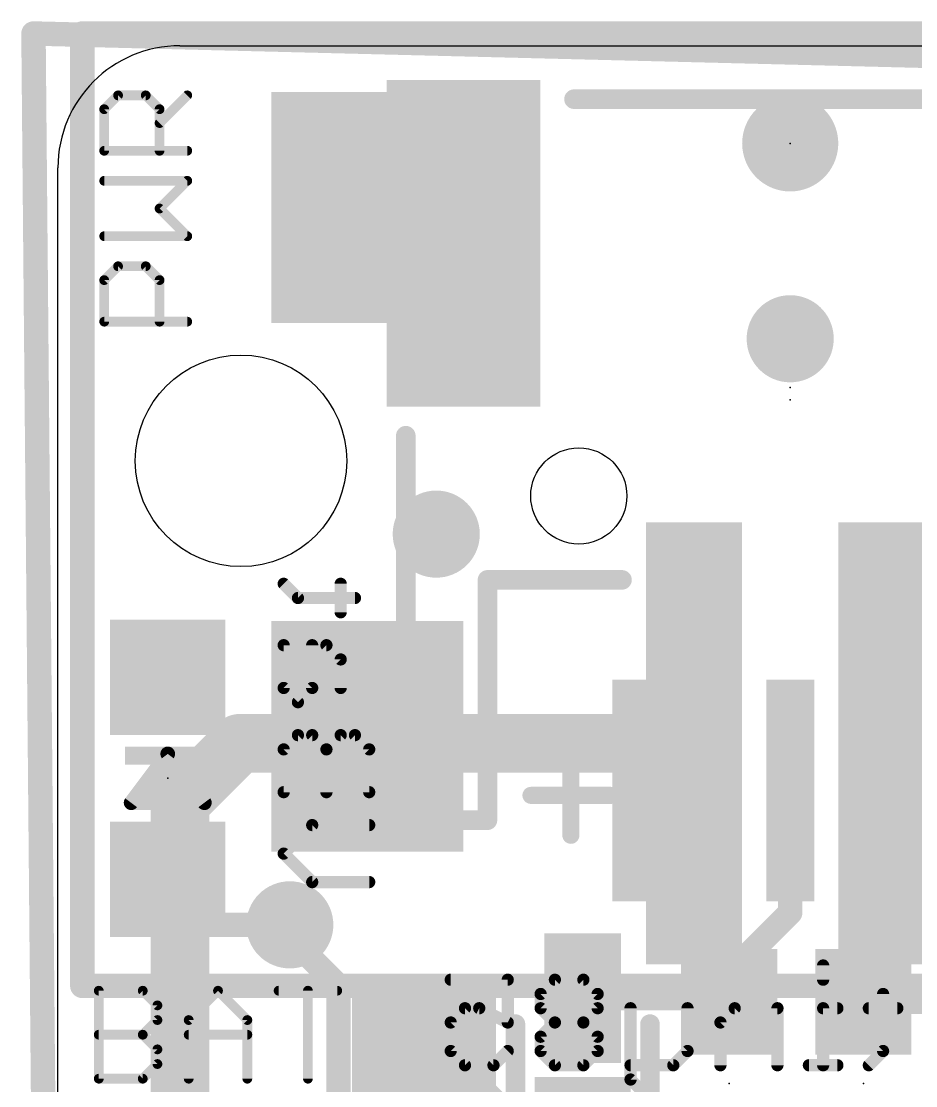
# Model space of a CAD drawing. Extents: x -8 to 7.7, y -14 to 16.
# Drawn here: x -8 to 1.31, y 4.93 to 16 of the extents above; entities that cross this region are included whole.
import ezdxf

# ---------------------------------------------------------------- set-up
doc = ezdxf.new("R2010")
doc.units = 0
for name, color, linetype in [('1', 12, 'CONTINUOUS'), ('16', 132, 'CONTINUOUS'), ('18', 110, 'CONTINUOUS'), ('20', 53, 'CONTINUOUS'), ('21', 40, 'CONTINUOUS'), ('22', 6, 'CONTINUOUS'), ('23', 53, 'CONTINUOUS'), ('24', 53, 'CONTINUOUS')]:
    doc.layers.add(name, color=color, linetype=linetype)

# ---------------------------------------------------------------- blocks, each defined once
blk = doc.blocks.new('RECT')
blk.add_solid([(-0.5, -0.5), (0.5, -0.5), (-0.5, 0.5), (0.5, 0.5)])
blk = doc.blocks.new('PIE')
at = {"const_width": 0.5}
blk.add_lwpolyline([(0, -0.25, 1), (0, 0.25, 1), (0, -0.25)], format="xyb", dxfattribs=at)
blk = doc.blocks.new('ROUNDV')
at = {"const_width": 0.5}
blk.add_lwpolyline([(0, -0.25, 1), (0, 0.25, 1), (0, -0.25)], format="xyb", dxfattribs=at)

msp = doc.modelspace()

# ---------------------------------------------------------------- linework, layer by layer
at = {"layer": '1'}
for points, const_width in [([(-7.366, 15.875), (-7.366, 5.969)], 0.254), ([(7.493, 15.875), (-7.366, 15.875)], 0.254), ([(0, 8.001), (0, 6.731)], 0.254), ([(0.8, 8.001), (0.889, 7.912)], 0.254), ([(0.889, 7.912), (0.762, 7.785)], 0.254), ([(0.762, 7.785), (0.762, 5.803)], 0.254), ([(-6.477, 7.078), (-6.003, 6.604)], 0.254), ([(0, 6.731), (-0.635, 6.096)], 0.254), ([(-6.003, 6.604), (-5.207, 6.604)], 0.254), ([(-0.635, 6.096), (-0.635, 5.803)], 0.254), ([(-7.366, 5.969), (7.493, 5.969)], 0.254), ([(-2.159, 5.842), (-0.674, 5.842)], 0.254), ([(-0.674, 5.842), (-0.635, 5.803)], 0.254), ([(0.762, 5.803), (2.159, 5.803)], 0.254), ([(-3.114, 4.699), (-3.81, 5.395)], 0.4064)]:
    msp.add_lwpolyline(points, dxfattribs=dict(at, const_width=const_width))
for points, const_width in [([(-7.3025, 15.875, 1), (-7.4295, 15.875)], 0.127), ([(-7.366, 15.9385, 1), (-7.366, 15.8115)], 0.127), ([(0.0635, 8.001, 1), (-0.0635, 8.001)], 0.127), ([(0.8449, 8.0459, 1), (0.7551, 7.9561)], 0.127), ([(0.9339, 7.8671, 1), (0.8441, 7.9569)], 0.127), ([(0.8441, 7.8671, 1), (0.9339, 7.9569)], 0.127), ([(0.8255, 7.785, 1), (0.6985, 7.785)], 0.127), ([(0.7171, 7.8299, 1), (0.8069, 7.7401)], 0.127), ([(-6.4321, 7.1229, 1), (-6.5219, 7.0331)], 0.127), ([(-0.0635, 6.731, 1), (0.0635, 6.731)], 0.127), ([(0.0449, 6.6861, 1), (-0.0449, 6.7759)], 0.127), ([(-6.003, 6.6675, 1), (-6.003, 6.5405)], 0.127), ([(-6.0479, 6.5591, 1), (-5.9581, 6.6489)], 0.127), ([(-5.207, 6.5405, 1), (-5.207, 6.6675)], 0.127), ([(-0.5715, 6.096, 1), (-0.6985, 6.096)], 0.127), ([(-0.6799, 6.1409, 1), (-0.5901, 6.0511)], 0.127), ([(-7.366, 6.0325, 1), (-7.366, 5.9055)], 0.127), ([(-7.4295, 5.969, 1), (-7.3025, 5.969)], 0.127), ([(-2.159, 5.9055, 1), (-2.159, 5.7785)], 0.127), ([(-0.6291, 5.8869, 1), (-0.7189, 5.7971)], 0.127), ([(-0.6799, 5.7581, 1), (-0.5901, 5.8479)], 0.127), ([(-0.674, 5.7785, 1), (-0.674, 5.9055)], 0.127), ([(0.762, 5.8665, 1), (0.762, 5.7395)], 0.127), ([(-0.6985, 5.803, 1), (-0.5715, 5.803)], 0.127), ([(0.6985, 5.803, 1), (0.8255, 5.803)], 0.127), ([(-3.7382, 5.4668, 1), (-3.8818, 5.3232)], 0.2032)]:
    msp.add_lwpolyline(points, format="xyb", dxfattribs=dict(at, const_width=const_width))
at = {"layer": '16'}
for points, const_width in [([(-7.874, 15.875), (-7.62, -12.192)], 0.254), ([(7.366, 15.494), (-7.874, 15.875)], 0.254), ([(-5.732, 8.492), (-6.35, 7.874)], 0.6096), ([(-1, 8.492), (-5.732, 8.492)], 0.6096), ([(-6.35, 7.874), (-6.35, 3.81)], 0.6096), ([(-5.207, 6.477), (-5.207, 6.604)], 0.254), ([(-4.699, 5.969), (-5.207, 6.477)], 0.254), ([(-4.699, -6.35), (-4.699, 5.969)], 0.254)]:
    msp.add_lwpolyline(points, dxfattribs=dict(at, const_width=const_width))
for points, const_width in [([(-7.8105, 15.8756, 1), (-7.9375, 15.8744)], 0.127), ([(-7.8724, 15.9385, 1), (-7.8756, 15.8115)], 0.127), ([(-5.732, 8.6444, 1), (-5.732, 8.3396)], 0.3048), ([(-5.6242, 8.3842, 1), (-5.8398, 8.5998)], 0.3048), ([(-1, 8.3396, 1), (-1, 8.6444)], 0.3048), ([(-6.4578, 7.9818, 1), (-6.2422, 7.7662)], 0.3048), ([(-6.1976, 7.874, 1), (-6.5024, 7.874)], 0.3048), ([(-5.1435, 6.604, 1), (-5.2705, 6.604)], 0.127), ([(-5.1621, 6.5219, 1), (-5.2519, 6.4321)], 0.127), ([(-5.2705, 6.477, 1), (-5.1435, 6.477)], 0.127), ([(-4.6355, 5.969, 1), (-4.7625, 5.969)], 0.127), ([(-4.7439, 5.9241, 1), (-4.6541, 6.0139)], 0.127)]:
    msp.add_lwpolyline(points, format="xyb", dxfattribs=dict(at, const_width=const_width))
at = {"layer": '20'}
for p, q in [((-6.35, 15.748), (6.35, 15.748)), ((-7.62, -12.192), (-7.62, 14.478))]:
    msp.add_line(p, q, dxfattribs=at)
for centre, radius in [((-5.715, 11.43), 1.1), ((-2.2, 11.065), 0.5)]:
    msp.add_circle(centre, radius, dxfattribs=at)
msp.add_arc((-6.35, 14.478), 1.27, 90, 180, dxfattribs=at)
at = {"layer": '21'}
for points, const_width in [([(-7.1381, 15.0875), (-6.9941, 15.2315)], 0.1016), ([(-6.9941, 15.2315), (-6.706, 15.2315)], 0.1016), ([(-6.706, 15.2315), (-6.5619, 15.0875)], 0.1016), ([(-6.5619, 14.9434), (-6.2738, 15.2315)], 0.1016), ([(-7.1381, 14.6553), (-7.1381, 15.0875)], 0.1016), ([(-6.5619, 15.0875), (-6.5619, 14.6553)], 0.1016), ([(-6.2738, 14.6553), (-7.1381, 14.6553)], 0.1016), ([(-6.2738, 14.3428), (-7.1381, 14.3428)], 0.1016), ([(-6.5619, 14.0547), (-6.2738, 14.3428)], 0.1016), ([(-6.2738, 13.7665), (-6.5619, 14.0547)], 0.1016), ([(-7.1381, 13.7665), (-6.2738, 13.7665)], 0.1016), ([(-7.1381, 13.31), (-6.9941, 13.454)], 0.1016), ([(-6.9941, 13.454), (-6.706, 13.454)], 0.1016), ([(-6.706, 13.454), (-6.5619, 13.31)], 0.1016), ([(-7.1381, 12.8778), (-7.1381, 13.31)], 0.1016), ([(-6.5619, 13.31), (-6.5619, 12.8778)], 0.1016), ([(-6.2738, 12.8778), (-7.1381, 12.8778)], 0.1016), ([(-6.477, 8.382), (-6.858, 7.874)], 0.1524), ([(-6.096, 7.874), (-6.477, 8.382)], 0.1524), ([(-6.5913, 8.2296), (-6.3627, 8.2296)], 0.1524), ([(-6.7056, 8.0772), (-6.2484, 8.0772)], 0.1524), ([(-6.8199, 7.9248), (-6.1341, 7.9248)], 0.1524), ([(-6.858, 7.874), (-6.096, 7.874)], 0.1524), ([(-7.1945, 5.0038), (-7.1945, 5.919)], 0.1016), ([(-7.1945, 5.919), (-6.7369, 5.919)], 0.1016), ([(-6.7369, 5.919), (-6.5844, 5.7664)], 0.1016), ([(-6.259, 5.6139), (-5.9539, 5.919)], 0.1016), ([(-5.9539, 5.919), (-5.6488, 5.6139)], 0.1016), ([(-5.3234, 5.919), (-4.7133, 5.919)], 0.1016), ([(-5.0184, 5.0038), (-5.0184, 5.919)], 0.1016), ([(-6.5844, 5.7664), (-6.5844, 5.6139)], 0.1016), ([(-6.5844, 5.6139), (-6.7369, 5.4614)], 0.1016), ([(-6.259, 5.0038), (-6.259, 5.6139)], 0.1016), ([(-5.6488, 5.6139), (-5.6488, 5.0038)], 0.1016), ([(-2.859, 3.572), (-2.859, 5.572)], 0.2032), ([(-1.459, 5.572), (-1.459, 3.572)], 0.2032), ([(-7.1945, 5.4614), (-6.7369, 5.4614)], 0.1016), ([(-6.7369, 5.4614), (-6.5844, 5.3089)], 0.1016), ([(-6.259, 5.4614), (-5.6488, 5.4614)], 0.1016), ([(-6.5844, 5.3089), (-6.5844, 5.1563)], 0.1016), ([(-6.5844, 5.1563), (-6.7369, 5.0038)], 0.1016), ([(-6.7369, 5.0038), (-7.1945, 5.0038)], 0.1016)]:
    msp.add_lwpolyline(points, dxfattribs=dict(at, const_width=const_width))
for points, const_width in [([(-6.9941, 15.2569, 1), (-6.9941, 15.2061)], 0.0508), ([(-6.9761, 15.2135, 1), (-7.012, 15.2495)], 0.0508), ([(-6.688, 15.2495, 1), (-6.7239, 15.2135)], 0.0508), ([(-6.706, 15.2061, 1), (-6.706, 15.2569)], 0.0508), ([(-6.2558, 15.2135, 1), (-6.2918, 15.2495)], 0.0508), ([(-7.1127, 15.0875, 1), (-7.1635, 15.0875)], 0.0508), ([(-7.1561, 15.1054, 1), (-7.1202, 15.0695)], 0.0508), ([(-6.5365, 15.0875, 1), (-6.5873, 15.0875)], 0.0508), ([(-6.5799, 15.0695, 1), (-6.544, 15.1054)], 0.0508), ([(-6.5799, 14.9614, 1), (-6.544, 14.9254)], 0.0508), ([(-7.1381, 14.6807, 1), (-7.1381, 14.6299)], 0.0508), ([(-7.1635, 14.6553, 1), (-7.1127, 14.6553)], 0.0508), ([(-6.5873, 14.6553, 1), (-6.5365, 14.6553)], 0.0508), ([(-6.2738, 14.6299, 1), (-6.2738, 14.6807)], 0.0508), ([(-7.1381, 14.3682, 1), (-7.1381, 14.3174)], 0.0508), ([(-6.2558, 14.3248, 1), (-6.2918, 14.3607)], 0.0508), ([(-6.2738, 14.3174, 1), (-6.2738, 14.3682)], 0.0508), ([(-6.544, 14.0726, 1), (-6.5799, 14.0367)], 0.0508), ([(-6.5799, 14.0726, 1), (-6.544, 14.0367)], 0.0508), ([(-7.1381, 13.7919, 1), (-7.1381, 13.7411)], 0.0508), ([(-6.2918, 13.7486, 1), (-6.2558, 13.7845)], 0.0508), ([(-6.2738, 13.7411, 1), (-6.2738, 13.7919)], 0.0508), ([(-6.9941, 13.4794, 1), (-6.9941, 13.4286)], 0.0508), ([(-6.9761, 13.4361, 1), (-7.012, 13.472)], 0.0508), ([(-6.688, 13.472, 1), (-6.7239, 13.4361)], 0.0508), ([(-6.706, 13.4286, 1), (-6.706, 13.4794)], 0.0508), ([(-7.1127, 13.31, 1), (-7.1635, 13.31)], 0.0508), ([(-7.1561, 13.3279, 1), (-7.1202, 13.292)], 0.0508), ([(-6.5365, 13.31, 1), (-6.5873, 13.31)], 0.0508), ([(-6.5799, 13.292, 1), (-6.544, 13.3279)], 0.0508), ([(-7.1381, 12.9032, 1), (-7.1381, 12.8524)], 0.0508), ([(-7.1635, 12.8778, 1), (-7.1127, 12.8778)], 0.0508), ([(-6.5873, 12.8778, 1), (-6.5365, 12.8778)], 0.0508), ([(-6.2738, 12.8524, 1), (-6.2738, 12.9032)], 0.0508), ([(-6.4465, 8.4049, 1), (-6.5075, 8.3591)], 0.0762), ([(-6.4465, 8.3591, 1), (-6.5075, 8.4049)], 0.0762), ([(-6.5913, 8.2677, 1), (-6.5913, 8.1915)], 0.0762), ([(-6.3627, 8.1915, 1), (-6.3627, 8.2677)], 0.0762), ([(-6.7056, 8.1153, 1), (-6.7056, 8.0391)], 0.0762), ([(-6.2484, 8.0391, 1), (-6.2484, 8.1153)], 0.0762), ([(-6.8199, 7.9629, 1), (-6.8199, 7.8867)], 0.0762), ([(-6.1341, 7.8867, 1), (-6.1341, 7.9629)], 0.0762), ([(-6.858, 7.9121, 1), (-6.858, 7.8359)], 0.0762), ([(-6.8885, 7.8969, 1), (-6.8275, 7.8511)], 0.0762), ([(-6.1265, 7.8511, 1), (-6.0655, 7.8969)], 0.0762), ([(-6.096, 7.8359, 1), (-6.096, 7.9121)], 0.0762), ([(-7.1691, 5.919, 1), (-7.2199, 5.919)], 0.0508), ([(-7.1945, 5.9444, 1), (-7.1945, 5.8936)], 0.0508), ([(-6.7189, 5.9369, 1), (-6.7548, 5.901)], 0.0508), ([(-6.7369, 5.8936, 1), (-6.7369, 5.9444)], 0.0508), ([(-5.9359, 5.9369, 1), (-5.9719, 5.901)], 0.0508), ([(-5.9359, 5.901, 1), (-5.9719, 5.9369)], 0.0508), ([(-5.3234, 5.9444, 1), (-5.3234, 5.8936)], 0.0508), ([(-4.993, 5.919, 1), (-5.0438, 5.919)], 0.0508), ([(-4.7133, 5.8936, 1), (-4.7133, 5.9444)], 0.0508), ([(-6.559, 5.7664, 1), (-6.6098, 5.7664)], 0.0508), ([(-6.6023, 5.7485, 1), (-6.5664, 5.7844)], 0.0508), ([(-6.5664, 5.596, 1), (-6.6023, 5.6319)], 0.0508), ([(-6.2336, 5.6139, 1), (-6.2844, 5.6139)], 0.0508), ([(-6.2769, 5.6319, 1), (-6.241, 5.596)], 0.0508), ([(-5.6234, 5.6139, 1), (-5.6742, 5.6139)], 0.0508), ([(-5.6668, 5.596, 1), (-5.6309, 5.6319)], 0.0508), ([(-2.8082, 5.572, 1), (-2.9098, 5.572)], 0.1016), ([(-1.4082, 5.572, 1), (-1.5098, 5.572)], 0.1016), ([(-6.6098, 5.6139, 1), (-6.559, 5.6139)], 0.0508), ([(-7.1945, 5.4868, 1), (-7.1945, 5.436)], 0.0508), ([(-6.7189, 5.4794, 1), (-6.7548, 5.4434)], 0.0508), ([(-6.7548, 5.4794, 1), (-6.7189, 5.4434)], 0.0508), ([(-6.7369, 5.436, 1), (-6.7369, 5.4868)], 0.0508), ([(-6.259, 5.4868, 1), (-6.259, 5.436)], 0.0508), ([(-5.6488, 5.436, 1), (-5.6488, 5.4868)], 0.0508), ([(-6.559, 5.3089, 1), (-6.6098, 5.3089)], 0.0508), ([(-6.6023, 5.2909, 1), (-6.5664, 5.3268)], 0.0508), ([(-6.5664, 5.1384, 1), (-6.6023, 5.1743)], 0.0508), ([(-6.6098, 5.1563, 1), (-6.559, 5.1563)], 0.0508), ([(-7.1945, 5.0292, 1), (-7.1945, 4.9784)], 0.0508), ([(-7.2199, 5.0038, 1), (-7.1691, 5.0038)], 0.0508), ([(-6.7548, 5.0218, 1), (-6.7189, 4.9858)], 0.0508), ([(-6.7369, 4.9784, 1), (-6.7369, 5.0292)], 0.0508), ([(-6.2844, 5.0038, 1), (-6.2336, 5.0038)], 0.0508), ([(-5.6742, 5.0038, 1), (-5.6234, 5.0038)], 0.0508), ([(-5.0438, 5.0038, 1), (-4.993, 5.0038)], 0.0508)]:
    msp.add_lwpolyline(points, format="xyb", dxfattribs=dict(at, const_width=const_width))
at = {"layer": '22'}
for points, const_width in [([(2.25, 15.192), (-2.25, 15.192)], 0.2032), ([(-4, 11.692), (-4, 7.692)], 0.2032), ([(-5.1222, 10.0033), (-5.2705, 10.1516)], 0.127), ([(-4.6773, 9.8551), (-4.6773, 10.1516)], 0.127), ([(-3.15, 7.692), (-3.15, 10.192)], 0.2032), ([(-3.15, 10.192), (-1.75, 10.192)], 0.2032), ([(-4.529, 10.0033), (-5.1222, 10.0033)], 0.127), ([(-4.8256, 9.5127), (-5.2705, 9.5127)], 0.127), ([(-5.2705, 9.5127), (-5.2705, 9.0678)], 0.127), ([(-4.9739, 9.0678), (-4.9739, 9.5127)], 0.127), ([(-4.6773, 9.3644), (-4.8256, 9.5127)], 0.127), ([(-4.6773, 9.0678), (-4.6773, 9.3644)], 0.127), ([(-5.2705, 9.0678), (-5.1222, 8.9195)], 0.127), ([(-5.1222, 8.9195), (-4.9739, 9.0678)], 0.127), ([(-5.1222, 8.5772), (-5.2705, 8.4289)], 0.127), ([(-4.9739, 8.5772), (-5.1222, 8.5772)], 0.127), ([(-4.8256, 8.4289), (-4.9739, 8.5772)], 0.127), ([(-4.6773, 8.5772), (-4.8256, 8.4289)], 0.127), ([(-4.529, 8.5772), (-4.6773, 8.5772)], 0.127), ([(-4.3807, 8.4289), (-4.529, 8.5772)], 0.127), ([(-5.2705, 8.4289), (-5.2705, 7.984)], 0.127), ([(-4.8256, 7.984), (-4.8256, 8.4289)], 0.127), ([(-4.3807, 7.984), (-4.3807, 8.4289)], 0.127), ([(-2.2821, 8.366), (-2.2821, 7.5355)], 0.1778), ([(-5.2705, 7.984), (-4.3807, 7.984)], 0.127), ([(-1.8669, 7.9507), (-2.6973, 7.9507)], 0.1778), ([(-4, 7.692), (-3.15, 7.692)], 0.2032), ([(-5.2705, 7.3451), (-4.9739, 7.6417)], 0.127), ([(-4.9739, 7.6417), (-4.3807, 7.6417)], 0.127), ([(-4.9739, 7.0485), (-5.2705, 7.3451)], 0.127), ([(-4.3807, 7.0485), (-4.9739, 7.0485)], 0.127), ([(0.3427, 6.1816), (0.3427, 6.0333)], 0.127), ([(-3.5324, 6.0333), (-2.9392, 6.0333)], 0.127), ([(-2.9392, 6.0333), (-2.9392, 5.5884)], 0.127), ([(-2.4486, 6.0333), (-2.5969, 5.885)], 0.127), ([(-2.152, 6.0333), (-2.4486, 6.0333)], 0.127), ([(-2.0037, 5.885), (-2.152, 6.0333)], 0.127), ([(-2.5969, 5.885), (-2.5969, 5.7367)], 0.127), ([(-2.0037, 5.7367), (-2.0037, 5.885)], 0.127), ([(0.9664, 5.885), (0.9664, 5.2918)], 0.127), ([(-3.3841, 5.7367), (-3.5324, 5.5884)], 0.127), ([(-3.2358, 5.7367), (-3.3841, 5.7367)], 0.127), ([(-2.9392, 5.5884), (-3.2358, 5.7367)], 0.127), ([(-2.5969, 5.7367), (-2.4486, 5.5884)], 0.127), ([(-2.152, 5.5884), (-2.0037, 5.7367)], 0.127), ([(-1.6613, 5.7367), (-1.6613, 4.9952)], 0.127), ([(-1.0682, 5.7367), (-1.0682, 5.2918)], 0.127), ([(-0.5775, 5.7367), (-0.7258, 5.5884)], 0.127), ([(-0.1327, 5.7367), (-0.5775, 5.7367)], 0.127), ([(-0.1327, 5.1435), (-0.1327, 5.7367)], 0.127), ([(0.491, 5.7367), (0.3427, 5.7367)], 0.127), ([(0.3427, 5.7367), (0.3427, 5.1435)], 0.127), ([(1.1147, 5.7367), (0.8181, 5.7367)], 0.127), ([(-3.5324, 5.5884), (-3.5324, 5.2918)], 0.127), ([(-2.4486, 5.5884), (-2.5969, 5.4401)], 0.127), ([(-2.152, 5.5884), (-2.4486, 5.5884)], 0.127), ([(-2.0037, 5.4401), (-2.152, 5.5884)], 0.127), ([(-0.7258, 5.5884), (-0.7258, 5.1435)], 0.127), ([(-2.5969, 5.4401), (-2.5969, 5.2918)], 0.127), ([(-2.0037, 5.2918), (-2.0037, 5.4401)], 0.127), ([(-3.5324, 5.2918), (-3.3841, 5.1435)], 0.127), ([(-3.0875, 5.1435), (-2.9392, 5.2918)], 0.127), ([(-2.5969, 5.2918), (-2.4486, 5.1435)], 0.127), ([(-2.152, 5.1435), (-2.0037, 5.2918)], 0.127), ([(-1.0682, 5.2918), (-1.2165, 5.1435)], 0.127), ([(0.9664, 5.2918), (0.8181, 5.1435)], 0.127), ([(-3.3841, 5.1435), (-3.0875, 5.1435)], 0.127), ([(-2.4486, 5.1435), (-2.152, 5.1435)], 0.127), ([(-1.2165, 5.1435), (-1.6613, 5.1435)], 0.127), ([(0.491, 5.1435), (0.1944, 5.1435)], 0.127), ([(-1.6613, 4.9952), (-1.5131, 4.8469)], 0.127)]:
    msp.add_lwpolyline(points, dxfattribs=dict(at, const_width=const_width))
for points, const_width in [([(-2.25, 15.2428, 1), (-2.25, 15.1412)], 0.1016), ([(-3.9492, 11.692, 1), (-4.0508, 11.692)], 0.1016), ([(-5.248, 10.1741, 1), (-5.293, 10.1292)], 0.0635), ([(-4.6456, 10.1516, 1), (-4.7091, 10.1516)], 0.0635), ([(-3.0992, 10.192, 1), (-3.2008, 10.192)], 0.1016), ([(-3.15, 10.2428, 1), (-3.15, 10.1412)], 0.1016), ([(-1.75, 10.1412, 1), (-1.75, 10.2428)], 0.1016), ([(-5.1222, 10.0351, 1), (-5.1222, 9.9716)], 0.0635), ([(-5.1447, 9.9809, 1), (-5.0998, 10.0258)], 0.0635), ([(-4.529, 9.9716, 1), (-4.529, 10.0351)], 0.0635), ([(-4.7091, 9.8551, 1), (-4.6456, 9.8551)], 0.0635), ([(-5.2705, 9.5445, 1), (-5.2705, 9.481)], 0.0635), ([(-5.2388, 9.5127, 1), (-5.3022, 9.5127)], 0.0635), ([(-4.9422, 9.5127, 1), (-5.0057, 9.5127)], 0.0635), ([(-4.8032, 9.5352, 1), (-4.8481, 9.4903)], 0.0635), ([(-4.8256, 9.481, 1), (-4.8256, 9.5445)], 0.0635), ([(-4.6456, 9.3644, 1), (-4.7091, 9.3644)], 0.0635), ([(-4.6998, 9.342, 1), (-4.6549, 9.3869)], 0.0635), ([(-5.248, 9.0903, 1), (-5.293, 9.0454)], 0.0635), ([(-5.3022, 9.0678, 1), (-5.2388, 9.0678)], 0.0635), ([(-5.0057, 9.0678, 1), (-4.9422, 9.0678)], 0.0635), ([(-4.9515, 9.0454, 1), (-4.9964, 9.0903)], 0.0635), ([(-4.7091, 9.0678, 1), (-4.6456, 9.0678)], 0.0635), ([(-5.1447, 8.942, 1), (-5.0998, 8.8971)], 0.0635), ([(-5.1447, 8.8971, 1), (-5.0998, 8.942)], 0.0635), ([(-5.1222, 8.6089, 1), (-5.1222, 8.5454)], 0.0635), ([(-5.0998, 8.5547, 1), (-5.1447, 8.5996)], 0.0635), ([(-4.9515, 8.5996, 1), (-4.9964, 8.5547)], 0.0635), ([(-4.9739, 8.5454, 1), (-4.9739, 8.6089)], 0.0635), ([(-4.6773, 8.6089, 1), (-4.6773, 8.5454)], 0.0635), ([(-4.6549, 8.5547, 1), (-4.6998, 8.5996)], 0.0635), ([(-4.5066, 8.5996, 1), (-4.5515, 8.5547)], 0.0635), ([(-4.529, 8.5454, 1), (-4.529, 8.6089)], 0.0635), ([(-5.293, 8.4513, 1), (-5.248, 8.4064)], 0.0635), ([(-5.2388, 8.4289, 1), (-5.3022, 8.4289)], 0.0635), ([(-4.7939, 8.4289, 1), (-4.8574, 8.4289)], 0.0635), ([(-4.8481, 8.4513, 1), (-4.8032, 8.4064)], 0.0635), ([(-4.8481, 8.4064, 1), (-4.8032, 8.4513)], 0.0635), ([(-4.349, 8.4289, 1), (-4.4125, 8.4289)], 0.0635), ([(-4.4032, 8.4064, 1), (-4.3583, 8.4513)], 0.0635), ([(-2.2377, 8.366, 1), (-2.3266, 8.366)], 0.0889), ([(-5.2705, 8.0158, 1), (-5.2705, 7.9523)], 0.0635), ([(-5.3022, 7.984, 1), (-5.2388, 7.984)], 0.0635), ([(-4.8574, 7.984, 1), (-4.7939, 7.984)], 0.0635), ([(-4.4125, 7.984, 1), (-4.349, 7.984)], 0.0635), ([(-4.3807, 7.9523, 1), (-4.3807, 8.0158)], 0.0635), ([(-2.6973, 7.9952, 1), (-2.6973, 7.9063)], 0.0889), ([(-1.8669, 7.9063, 1), (-1.8669, 7.9952)], 0.0889), ([(-4, 7.7428, 1), (-4, 7.6412)], 0.1016), ([(-3.15, 7.6412, 1), (-3.15, 7.7428)], 0.1016), ([(-4.9739, 7.6734, 1), (-4.9739, 7.6099)], 0.0635), ([(-4.9515, 7.6192, 1), (-4.9964, 7.6641)], 0.0635), ([(-4.3807, 7.6099, 1), (-4.3807, 7.6734)], 0.0635), ([(-4.0508, 7.692, 1), (-3.9492, 7.692)], 0.1016), ([(-3.2008, 7.692, 1), (-3.0992, 7.692)], 0.1016), ([(-2.3266, 7.5355, 1), (-2.2377, 7.5355)], 0.0889), ([(-5.248, 7.3675, 1), (-5.293, 7.3226)], 0.0635), ([(-5.293, 7.3675, 1), (-5.248, 7.3226)], 0.0635), ([(-4.9739, 7.0803, 1), (-4.9739, 7.0168)], 0.0635), ([(-4.9964, 7.026, 1), (-4.9515, 7.071)], 0.0635), ([(-4.3807, 7.0168, 1), (-4.3807, 7.0803)], 0.0635), ([(0.3745, 6.1816, 1), (0.311, 6.1816)], 0.0635), ([(-3.5324, 6.065, 1), (-3.5324, 6.0015)], 0.0635), ([(-2.9075, 6.0333, 1), (-2.971, 6.0333)], 0.0635), ([(-2.9392, 6.0015, 1), (-2.9392, 6.065)], 0.0635), ([(-2.4486, 6.065, 1), (-2.4486, 6.0015)], 0.0635), ([(-2.4261, 6.0108, 1), (-2.471, 6.0557)], 0.0635), ([(-2.1295, 6.0557, 1), (-2.1744, 6.0108)], 0.0635), ([(-2.152, 6.0015, 1), (-2.152, 6.065)], 0.0635), ([(0.311, 6.0333, 1), (0.3745, 6.0333)], 0.0635), ([(-2.5651, 5.885, 1), (-2.6286, 5.885)], 0.0635), ([(-2.6193, 5.9074, 1), (-2.5744, 5.8625)], 0.0635), ([(-1.9719, 5.885, 1), (-2.0354, 5.885)], 0.0635), ([(-2.0261, 5.8625, 1), (-1.9812, 5.9074)], 0.0635), ([(0.9982, 5.885, 1), (0.9347, 5.885)], 0.0635), ([(-3.3841, 5.7684, 1), (-3.3841, 5.7049)], 0.0635), ([(-3.3616, 5.7142, 1), (-3.4065, 5.7591)], 0.0635), ([(-3.2216, 5.7651, 1), (-3.25, 5.7083)], 0.0635), ([(-3.2358, 5.7049, 1), (-3.2358, 5.7684)], 0.0635), ([(-2.5744, 5.7591, 1), (-2.6193, 5.7142)], 0.0635), ([(-2.6286, 5.7367, 1), (-2.5651, 5.7367)], 0.0635), ([(-2.0354, 5.7367, 1), (-1.9719, 5.7367)], 0.0635), ([(-1.9812, 5.7142, 1), (-2.0261, 5.7591)], 0.0635), ([(-1.6296, 5.7367, 1), (-1.6931, 5.7367)], 0.0635), ([(-1.0364, 5.7367, 1), (-1.0999, 5.7367)], 0.0635), ([(-0.5775, 5.7684, 1), (-0.5775, 5.7049)], 0.0635), ([(-0.5551, 5.7142, 1), (-0.6, 5.7591)], 0.0635), ([(-0.1009, 5.7367, 1), (-0.1644, 5.7367)], 0.0635), ([(-0.1327, 5.7049, 1), (-0.1327, 5.7684)], 0.0635), ([(0.3745, 5.7367, 1), (0.311, 5.7367)], 0.0635), ([(0.3427, 5.7684, 1), (0.3427, 5.7049)], 0.0635), ([(0.491, 5.7049, 1), (0.491, 5.7684)], 0.0635), ([(0.8181, 5.7684, 1), (0.8181, 5.7049)], 0.0635), ([(1.1147, 5.7049, 1), (1.1147, 5.7684)], 0.0635), ([(-3.5006, 5.5884, 1), (-3.5641, 5.5884)], 0.0635), ([(-2.9534, 5.56, 1), (-2.925, 5.6168)], 0.0635), ([(-2.4486, 5.6201, 1), (-2.4486, 5.5566)], 0.0635), ([(-2.4261, 5.5659, 1), (-2.471, 5.6108)], 0.0635), ([(-2.1295, 5.6108, 1), (-2.1744, 5.5659)], 0.0635), ([(-2.152, 5.5566, 1), (-2.152, 5.6201)], 0.0635), ([(-0.6941, 5.5884, 1), (-0.7576, 5.5884)], 0.0635), ([(-3.5548, 5.6108, 1), (-3.5099, 5.5659)], 0.0635), ([(-2.971, 5.5884, 1), (-2.9075, 5.5884)], 0.0635), ([(-2.471, 5.5659, 1), (-2.4261, 5.6108)], 0.0635), ([(-2.1744, 5.6108, 1), (-2.1295, 5.5659)], 0.0635), ([(-0.7483, 5.6108, 1), (-0.7034, 5.5659)], 0.0635), ([(-2.5651, 5.4401, 1), (-2.6286, 5.4401)], 0.0635), ([(-2.6193, 5.4625, 1), (-2.5744, 5.4176)], 0.0635), ([(-1.9719, 5.4401, 1), (-2.0354, 5.4401)], 0.0635), ([(-2.0261, 5.4176, 1), (-1.9812, 5.4625)], 0.0635), ([(-3.5099, 5.3142, 1), (-3.5548, 5.2693)], 0.0635), ([(-3.5641, 5.2918, 1), (-3.5006, 5.2918)], 0.0635), ([(-2.9168, 5.2693, 1), (-2.9617, 5.3142)], 0.0635), ([(-2.5744, 5.3142, 1), (-2.6193, 5.2693)], 0.0635), ([(-2.6286, 5.2918, 1), (-2.5651, 5.2918)], 0.0635), ([(-2.0354, 5.2918, 1), (-1.9719, 5.2918)], 0.0635), ([(-1.9812, 5.2693, 1), (-2.0261, 5.3142)], 0.0635), ([(-1.0999, 5.2918, 1), (-1.0364, 5.2918)], 0.0635), ([(-1.0457, 5.2693, 1), (-1.0906, 5.3142)], 0.0635), ([(0.9347, 5.2918, 1), (0.9982, 5.2918)], 0.0635), ([(0.9889, 5.2693, 1), (0.944, 5.3142)], 0.0635), ([(-3.3841, 5.1753, 1), (-3.3841, 5.1118)], 0.0635), ([(-3.0875, 5.1118, 1), (-3.0875, 5.1753)], 0.0635), ([(-2.4486, 5.1753, 1), (-2.4486, 5.1118)], 0.0635), ([(-2.152, 5.1118, 1), (-2.152, 5.1753)], 0.0635), ([(-1.6613, 5.1753, 1), (-1.6613, 5.1118)], 0.0635), ([(-1.2165, 5.1118, 1), (-1.2165, 5.1753)], 0.0635), ([(0.1944, 5.1753, 1), (0.1944, 5.1118)], 0.0635), ([(0.491, 5.1118, 1), (0.491, 5.1753)], 0.0635), ([(-3.4065, 5.121, 1), (-3.3616, 5.166)], 0.0635), ([(-3.11, 5.166, 1), (-3.065, 5.121)], 0.0635), ([(-2.471, 5.121, 1), (-2.4261, 5.166)], 0.0635), ([(-2.1744, 5.166, 1), (-2.1295, 5.121)], 0.0635), ([(-1.2389, 5.166, 1), (-1.194, 5.121)], 0.0635), ([(-0.7576, 5.1435, 1), (-0.6941, 5.1435)], 0.0635), ([(-0.1644, 5.1435, 1), (-0.1009, 5.1435)], 0.0635), ([(0.311, 5.1435, 1), (0.3745, 5.1435)], 0.0635), ([(0.7957, 5.166, 1), (0.8406, 5.121)], 0.0635), ([(-1.6931, 4.9952, 1), (-1.6296, 4.9952)], 0.0635), ([(-1.6389, 5.0177, 1), (-1.6838, 4.9728)], 0.0635)]:
    msp.add_lwpolyline(points, format="xyb", dxfattribs=dict(at, const_width=const_width))
at = {"layer": '23'}
for p in [(0, 14.732), (0, 12.065), (-6.477, 8.128), (-0.635, 4.953), (0.762, 4.953)]:
    msp.add_point(p, dxfattribs=at)
at = {"layer": '24'}
msp.add_point((0, 12.192), dxfattribs=at)

# ---------------------------------------------------------------- block references
at = {"layer": '1'}
for p, xscale, yscale, rotation in [((-4.4, 14.065), 2, 2.4, 180), ((-4.4, 8.565), 2, 2.4, 180), ((-2.159, 5.842), 1.35, 0.8, 270), ((-3.81, 5.395), 1.3, 1.5, 90)]:
    msp.add_blockref('RECT', p, dxfattribs=dict(at, xscale=xscale, yscale=yscale, rotation=rotation))
msp.add_blockref('PIE', (0, 14.732), dxfattribs=at)
for p, xscale, yscale in [((-6.477, 9.178), 1.2, 1.2), ((-1.6, 8.001), 0.5, 2.308), ((-0.8, 8.001), 0.5, 2.308), ((0, 8.001), 0.5, 2.308), ((0.8, 8.001), 0.5, 2.308), ((-6.477, 7.078), 1.2, 1.2)]:
    msp.add_blockref('RECT', p, dxfattribs=dict(at, xscale=xscale, yscale=yscale))
at = {"layer": '1', "xscale": 1.1, "rotation": 270}
for p in [(-0.635, 5.803), (0.762, 5.803)]:
    msp.add_blockref('RECT', p, dxfattribs=at)
at = {"layer": '16', "xscale": 3.4, "yscale": 1.6, "rotation": 90}
msp.add_blockref('RECT', (-3.4, 13.692), dxfattribs=at)
at = {"layer": '16', "yscale": 4.6, "rotation": 180}
for p in [(-1, 8.492), (1, 8.492)]:
    msp.add_blockref('RECT', p, dxfattribs=at)
at = {"layer": '18', "xscale": 0.9064, "yscale": 0.9064}
for p in [(0, 12.7), (0, 12.7), (-3.683, 10.668), (-3.683, 10.668), (-5.207, 6.604), (-5.207, 6.604)]:
    msp.add_blockref('ROUNDV', p, dxfattribs=at)
at = {"layer": '21', "xscale": 0.889, "yscale": 0.1905}
msp.add_blockref('RECT', (-6.477, 8.3637), dxfattribs=at)
at = {"layer": '21', "xscale": 0.2, "rotation": 270}
msp.add_blockref('RECT', (-2.159, 4.922), dxfattribs=at)

doc.saveas('drawing.dxf')
